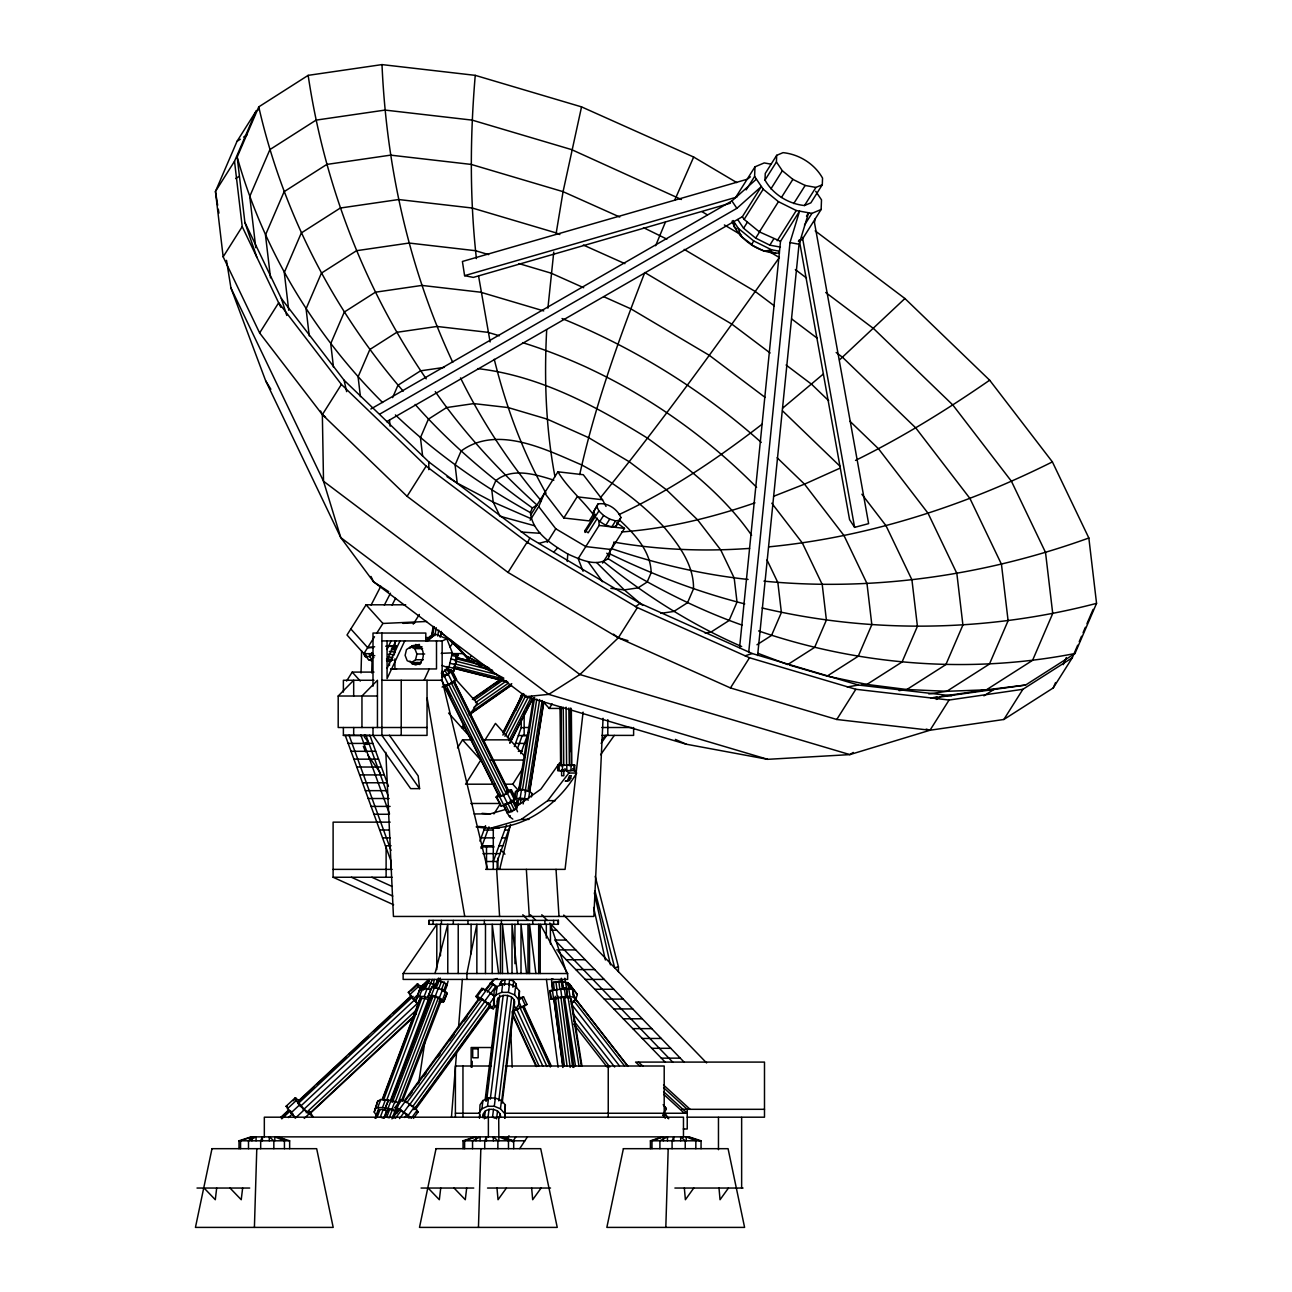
<?xml version="1.0" encoding="UTF-8"?>
<svg xmlns="http://www.w3.org/2000/svg" width="1292" height="1292" viewBox="0 0 1292 1292"><rect width="100%" height="100%" fill="white"/><g stroke="black" fill="none" stroke-linecap="round" stroke-linejoin="round"><path stroke-width="1.5" d="M428.799 469.658L428.799 461.89L344.076 380.203L281.349 298.517L244.882 222.402L237.179 157.043L258.755 106.881L308.158 75.356L381.996 64.6L475.246 75.356L581.545 106.881L693.675 157.043L736.763 182.576M472.097 1067.192L472.226 1061.297M361.017 672.971L361.615 650.829M371.708 672.938L372.08 659.501M364.57 734.922L364.505 737.215L367.978 741.527L364.651 743.643L367.267 744.483M254.411 1227.4L256.785 1148.685M478.46 1227.4L480.834 1148.685M665.816 1227.4L668.19 1148.685M734.389 223.177L734.244 226.649C743.239 242.315 761.182 253.797 779.48 253.103M746.146 189.876L754.609 176.455L754.98 166.829L764.218 162.921L771.259 164.213M764.993 180.089L765.252 173.451L776.686 155.331L783.049 152.65C799.167 154.281 814.59 163.89 822.552 178.102L822.293 184.74L810.859 202.86L804.496 205.541C788.378 203.894 772.955 194.301 764.993 180.089L776.427 161.968L776.686 155.331M798.391 241.233L802.074 239.666L821.131 209.482L821.502 199.856L815.704 191.264M546.694 329.783C544.093 378.847 545.773 428.379 554.979 476.732M603.057 718.304L593.852 916.448L393.446 916.448L385.824 752.332M567.253 561.503L567.769 554.01C552.104 544.626 532.498 532.466 530.382 512.601L532.385 507.95L536.971 505.027C499.229 470.918 464.393 433.369 435.259 391.605M475.246 75.356C470.078 136.29 469.626 197.773 476.409 258.594M451.457 1117.192L456.512 1053.303M458.547 1027.334L462.342 979.417M547.905 308.158L553.767 252.069M739.589 647.567L780.513 241.329L799.57 211.129L789.993 242.573L748.698 652.476M757.613 655.512L799.037 244.236L808.614 212.776L806.499 216.135M583.096 712.118L565.072 869.371L485.663 869.371M216.685 1188.042L215.296 1199.719L204.088 1188.042M242.638 1188.042L241.233 1199.719L230.024 1188.042M440.733 1188.042L439.328 1199.719L428.137 1188.042M466.687 1188.042L465.282 1199.719L454.073 1188.042M453.767 670.871L446.144 669.256L453.718 671.178L457.82 654.899L452.135 653.461M454.429 668.4L454.832 666.607M457.093 657.886L456.787 658.904M457.207 657.628L457.82 654.899M479.897 1114.883L479.493 1118.178L479.994 1104.902L482.933 1100.542L488.538 1098.022L495.32 1098.022L501.474 1100.542L505.317 1104.902L504.817 1118.178L505.317 1104.902M496.193 1007.146L493.625 1004.255L494.125 990.964L497.065 986.603L502.685 984.084L509.468 984.084L515.605 986.603L519.449 990.964L518.948 1004.255L516.025 1008.6M493.625 1004.255L494.238 999.297M478.961 1113.155L481.9 1108.794L482.933 1100.542M493.108 999.217L496.047 994.856L497.065 986.603M482.917 1117.725L483.418 1113.736M485.146 1099.783L497.759 998.07M485.744 1101.107L486.486 1095.115M487.213 1089.14L487.714 1085.151M488.457 1079.159L488.957 1075.17M489.7 1069.195L490.443 1063.203M490.928 1059.214L491.671 1053.238M492.171 1049.249L492.914 1043.274M493.657 1037.282L494.142 1033.293M494.884 1027.318L495.385 1023.329M496.128 1017.337L496.871 1011.361M497.372 1007.372L497.856 1003.383A8.689 6.363 7.1 0 1 505.366 995.324A8.689 6.363 7.1 0 1 514.539 1003.399L502.168 1103.093M484.355 1118.84L485.34 1110.862M486.583 1100.897L499.697 995.211M500.941 985.231L501.425 981.242L505.124 979.594L504.413 985.36M481.9 1108.794L487.52 1106.275L488.538 1098.022M496.047 994.856L501.651 992.353L502.685 984.084M489.038 1109.198L488.053 1117.192L485.582 1118.291M490.282 1099.201L503.186 995.292M493.512 1109.198L492.527 1117.192L495.224 1118.291M494.755 1099.201L507.643 995.292M508.887 985.36L509.597 979.594L513.651 981.242L516.186 984.116L516.525 987.427M504.3 1113.155L500.44 1108.794L494.303 1106.275L495.32 1098.022M518.948 1004.255L518.431 999.217L514.587 994.856L508.434 992.353L509.468 984.084M496.564 1118.84L497.565 1110.862M498.793 1100.897L511.664 997.198M512.908 987.233L513.651 981.242M500.44 1108.794L501.474 1100.542M514.587 994.856L515.605 986.603M499.6 1117.725L500.101 1113.736M501.587 1101.769L514.2 1000.073M515.686 988.105L516.186 984.116M518.431 999.217L519.449 990.964M567.608 780.368L569.449 775.701L571.371 775.701L569.53 780.368L565.395 781.143L569.53 780.368M442.542 673.31L441.961 677.266L448.227 674.263L452.265 670.726L448.599 670.774M418.576 1083.73L425.052 1040.431M433.014 987.298L434.193 979.417M514.507 798.44L515.605 791.528L517.769 790.01L521.532 789.444L529.736 791.447L531.965 793.498L531.997 795.549M515.088 797.051L515.605 791.528M516.509 804.27L514.281 802.235L514.232 800.168L516.396 798.65L517.769 790.01M516.073 806.951L517.01 801.024M518.56 791.172L533.531 697.841M517.494 805.95L518.431 800.023M519.982 790.171L534.613 697.454M516.396 798.65L520.175 798.085L521.532 789.444M520.305 803.592L520.918 799.651M522.469 789.783L536.794 699.053M523.179 803.947L523.809 800.006M525.053 792.125L539.668 699.537M528.38 800.087L524.552 798.601L525.925 789.961M527.879 791.14L542.172 700.506M529.349 792.464L543.657 701.717M528.654 798.359L543.69 703.074M531.416 796.954L531.965 793.498M376.44 1115.416L374.228 1112.089L377.716 1101.172L380.769 1099.508L389.053 1100.622M377.716 1101.172L374.228 1112.089M418.123 1004.304L415.911 1000.977L419.399 990.06L422.436 988.396L430.737 989.494M419.399 990.06L415.911 1000.977M432.691 987.863L434.112 984.084L427.49 982.986L425.488 984.084L423.744 989.753M559.84 234.546L556.222 232.931L563.07 191.668L581.545 106.881M429.235 640.008L429.913 636.455L433.644 635.099M431.35 636.326L433.256 626.442M431.835 636.471L433.353 628.574M432.319 636.552L434.225 626.668M434.774 635.664L436.308 627.75M437.633 635.987L438.763 630.141M440.184 637.214L441.315 631.368M815.268 218.623L814.461 222.515L868.628 523.631L854.61 527.362L849.571 519.626L799.231 239.827M579.704 474.584C594.95 405.365 619.159 338.488 644.773 272.531L731.87 324.147L770.129 353.007M411.55 662.538L415.572 659.744L416.928 653.994L414.829 648.649L410.485 646.856L406.463 649.634L405.107 655.383L407.206 660.729L411.55 662.538L421.224 662.538M441.25 673.164L448.792 667.932L452.362 652.848L446.838 638.846L435.452 634.114L426.392 640.396M499.697 869.371L510.485 824.538M518.916 789.444L519.852 785.552M435.016 973.522L447.775 924.313L447.775 973.522M453.718 671.178L454.235 669.321M448.082 981.112L446.903 985.279L444.303 982.308L437.294 980.58L431.383 995.211L428.04 996.164L429.477 997.828M569.998 988.929L570.903 986.184L569.32 983.81L566.59 983.81M572.081 1003.351L576.006 998.587L577.362 994.469L569.32 983.81M664.799 1106.42L666.381 1108.811L663.071 1115.319M515.734 710.309L521.225 695.225L521.225 699.037M479.913 841.124L485.534 825.685M514.345 746.566L521.225 727.671L521.225 720.032M481.092 848.537L488.974 826.864M517.43 748.73L522.226 735.552L528.089 735.39M520.741 753.656L528.977 731.046M493.286 861.506L506.48 825.297M497.162 869.371L497.162 861.506L510.356 825.297M374.696 1109.214L377.749 1107.567L380.769 1099.508M416.379 998.102L419.415 996.455L422.436 988.396M378.685 1108.827L375.148 1118.274L377.151 1117.192L379.945 1109.731M382.238 1099.379L420.514 997.311M423.356 989.753L425.488 984.084M375.536 1118.291L377.668 1112.622M382.626 1099.379L419.496 1001.106M383.433 1100.429L421.87 997.957M425.375 988.622L429.186 979.449M377.749 1107.567L382.529 1107.567L385.549 1099.508M419.415 996.455L424.212 996.455L427.232 988.396M383.094 1109.731L380.3 1117.192L383.772 1118.274L386.599 1110.716A7.041 3.65 20.6 0 0 377.652 1112.654M386.599 1100.429L425.036 997.957M428.524 988.622L432.335 979.449M390.862 1099.379L428.427 999.201M386.114 1110.926L384.677 1109.279L388.521 1100.122L399.163 1102.738M428.04 996.164L431.883 987.023L442.526 989.624L447.161 993.193L444.012 1001.397L440.669 1002.35M384.677 1109.279L388.521 1100.122M428.734 995.211L431.883 987.023M387.342 1110.329L384.467 1117.822L387.794 1109.699M385.371 1108.326L388.036 1108.326L431.092 996.18M390.668 1102.221L431.56 995.551M434.435 988.073L438.537 978.076M395.465 1092.709L397.613 1087.089M389.554 1109.699L386.679 1117.192L389.247 1117.822L392.833 1108.455M392.413 1102.221L433.305 995.551M436.179 988.073L440.281 978.076M388.036 1108.326L391.928 1109.279L395.061 1101.075M431.383 995.211L435.291 996.164L438.424 987.976M394.981 1102.851L435.872 996.18M438.747 988.703L441.606 981.209M391.944 1118.904L395.53 1109.553M398.404 1102.06L438.569 997.279M441.444 989.785L444.303 982.308M398.534 1104.369L396.014 1110.926L391.928 1109.279M444.012 1001.397L439.377 997.828L442.526 989.624M401.941 1099.589L440.669 998.538M443.544 991.045L446.418 983.567M402.426 1101.333L441.622 999.62M444.496 992.143L447.371 984.649M442.575 999.733L445.724 991.545M443.317 1002.35L447.161 993.193M655.609 245.738L665.396 222.159M674.731 200.115L693.675 157.043M259.385 109.013L256.091 111.112L237.034 141.312L215.457 191.458L223.161 256.833L259.627 332.948L322.354 414.635L407.077 496.306L508.031 572.437L618.335 637.796L730.448 687.942L836.764 719.482L930.014 730.238L1003.852 719.482L1053.238 687.942L1072.295 657.757L1077.689 645.209M217.67 205.25L215.457 191.458L234.514 161.258L256.091 111.112M392.623 397.629L397.936 385.274L420.546 370.836L444.4 367.364M530.14 520.192L538.716 506.593L544.594 492.946L563.813 517.979L589.184 520.902L594.304 512.779M598.067 503.945L593.06 512.779L598.067 503.945C607.321 502.217 617.382 509.048 620.919 517.494L615.913 526.312C607.886 528.218 600.328 522.501 595.079 516.994C584.032 501.264 568.044 488.715 557.934 471.806L530.641 515.04M615.913 526.312L620.919 517.494M614.088 542.688L611.148 549.52L585.793 546.581L555.786 528.799L538.716 506.593M567.769 554.01C579.817 559.258 595.87 567.414 608.112 558.661L610.115 554.01L609.582 549.471M1053.238 687.942L1055.548 682.58M1063.268 664.669L1066.352 657.499M1079.24 641.623L1081.549 636.262M1083.084 632.676L1085.393 627.298M1086.943 623.713L1093.113 609.388M930.757 698.294L1025.573 685.051L1074.96 653.526L1096.553 603.364L1088.849 538.005L1052.382 461.89L989.656 380.203L904.917 298.517L815.187 230.864M424.067 680.27L429.267 668.949M527.265 543.415L529.752 538.005L428.799 461.89M387.035 649.521L391.072 640.913M386.566 660.664L395.837 640.913M387.067 668.465L399.987 640.913M404.735 640.913L387.067 678.623L387.067 640.913M502.846 732.629L522.921 693.449M503.234 732.596L522.388 695.209M502.895 735.1L523.874 694.143M504.93 736.262L525.909 695.322M507.433 737.732L528.38 696.872M508.935 740.655L531.706 696.243M526.474 708.42L528.299 704.867M509.71 742.965L532.514 698.455M510.082 742.948L532.902 698.439M371.095 605.06L380.801 586.245M384.354 605.076L390.475 593.19M392.09 605.076L395.594 598.277M552.718 990.479L551.829 982.663L558.822 981.484L562.601 981.274L563.538 989.478M556.723 998.732L550.973 999.055L550.069 990.576L566.429 988.461L567.511 996.617L564.992 997.505M550.973 999.055L550.069 990.576M562.601 981.274L560.938 981.855M563.49 989.091L562.262 988.881M566.429 988.461L567.333 996.939M733.065 220.496L738.426 228.458L753.688 240.926L751.492 244.882L764.363 251.278L771.518 249.776L779.318 251.213M567.963 985.877L568.948 984.197L568.076 982.727L562.101 981.888L561.309 978.238M573.551 1001.994L575.053 999.443L572.437 989.123L563.36 987.847M223.161 256.833L242.218 226.633L234.514 161.258M259.627 332.948L278.684 302.748L341.411 384.435L426.134 466.121L527.088 542.236L637.392 607.595L749.505 657.757L855.821 689.282L949.071 700.038L1022.909 689.282L1072.295 657.757M341.411 384.435L322.354 414.635L323.517 481.238L340.765 537.585L373.55 581.804L525.86 696.646L686.246 744.208L767.69 759.325L849.861 754.609L930.014 730.238L949.071 700.038M407.077 496.306L426.134 466.121M405.672 604.801L366.072 604.801L347.015 635.002L363.86 653.655L373.243 653.655M346.579 681.045L352.215 672.098L373.986 672.098M363.86 653.655L374.519 636.746M376.618 633.419L382.916 623.455L426.618 621.484M413.262 624.133L419.367 614.459M440.152 636.068L442.252 632.741M450.084 647.066L453.25 642.076M735.923 197.03L754.98 166.829M508.031 572.437L527.088 542.236M386.647 421.693L742.351 216.717L761.392 186.516L736.876 208.335L379.735 414.134M780.513 241.329L759.405 231.882L744.144 219.398L763.201 189.197L754.609 176.455M470.74 656.465L468.608 659.857L503.832 678.155M780.416 247.095L769.806 245.157L755.675 238.132L743.578 228.248L747.39 222.208M547.21 542.398L555.786 528.799M770.92 188.874L782.354 170.754L776.427 161.968M563.813 517.979L577.153 496.839L602.524 499.762L606.013 506.432M759.405 231.882L778.462 201.681L763.201 189.197M755.675 238.132L760.439 230.59M781.434 197.482L792.868 179.362L782.354 170.754M596.872 506.739L598.89 510.954L585.098 532.466L585.018 530.528L595.273 514.264M463.86 724.424L461.793 727.687L465.233 727.687M470.03 714.638L477.249 703.203L454.784 678.332M793.724 203.571L805.158 185.467L815.93 187.421L822.293 184.74M597.405 518.189L588.167 532.821L585.018 530.528M769.806 245.157L773.617 239.117M599.779 521.532L603.59 515.492L598.89 510.954M777.219 240.716L796.276 210.531L811.909 213.374L821.131 209.482M457.481 747.89L462.552 739.848L472.404 739.848M578.283 558.483L599.133 525.456L598.89 520.676M804.496 205.541L815.93 187.421M605.9 525.166L609.711 519.126L615.622 520.87L619.724 520.272M611.81 526.91L615.622 520.87M804.496 225.115L811.909 213.374M484.145 741.366L495.466 723.407L525.44 757.16M602.573 563.102L624.488 528.38L616.72 522.727M542.915 701.427L549.245 708.436L552.104 703.914M493.932 813.928L500.505 803.479L470.821 803.479M504.93 784.196L512.795 784.196L522.969 768.094M637.392 607.595L618.335 637.796L579.882 674.537L548.712 694.369L525.86 696.646L523.341 693.836M730.448 687.942L749.505 657.757M836.764 719.482L855.821 689.282M1003.852 719.482L1022.909 689.282M506.803 1139.124L509.016 1135.749M512.569 1141.87L515.831 1136.863M519.739 1148.604L527.427 1136.863M499.487 984.116L501.425 981.242M540.217 973.522L540.217 924.313L567.64 973.522L567.64 979.417L403.136 979.417L403.136 973.522L436.841 924.313L436.761 969.581M601.975 740.219L605.399 735.39M601.087 743.352L606.836 735.213M600.618 754.754L614.314 735.39M506.416 1188.042L498.034 1199.719L496.984 1188.042M541.09 1188.042L532.692 1199.719L531.642 1188.042M693.772 1188.042L685.39 1199.719L684.34 1188.042M728.446 1188.042L720.048 1199.719L718.998 1188.042M395.982 1109.214L394.964 1107.567L400.827 1099.508L405.413 1101.172L414.102 1107.357L418.188 1111.895L413.488 1118.339M478.977 1000.024L475.908 996.455L481.771 988.396L486.357 990.06L493.609 995.147M394.964 1107.567L396.273 1107.567L402.135 1099.508M475.908 996.455L477.216 996.455L483.079 988.396M398.372 1109.069L392.445 1117.192L393.123 1118.274M404.283 1100.946L478.815 998.635M484.726 990.512L493.512 979.449M399.228 1109.069L393.317 1117.192L395.465 1118.274L401.36 1110.199M405.139 1100.946L479.671 998.635M485.598 990.512L494.368 979.449L497.113 978.48M396.273 1107.567L399.551 1109.214L405.413 1101.172M477.216 996.455L480.495 998.102L486.357 990.06M396.66 1113.429L399.018 1110.199M409.612 1095.648L411.97 1092.418M423.744 1076.252L426.102 1073.006M437.875 1056.84L440.233 1053.61M449.664 1040.674L454.364 1034.214M463.796 1021.278L467.316 1016.416M407.255 1102.108L482.627 998.635M487.342 992.175L493.237 984.084L496.112 985.974L490.233 994.065M399.551 1109.214L403.928 1112.089L409.79 1104.046M480.495 998.102L484.871 1000.977L490.734 992.934M399.535 1118.565L404.251 1112.089M408.95 1105.629L485.517 1000.525M404.719 1117.515L407.077 1114.285M412.972 1106.194L488.344 1002.721M417.171 1110.232L411.308 1118.291L408.224 1115.416L414.102 1107.357M495.611 1005.612L493.269 1008.826L489.167 1004.304L493.867 997.86M413.811 1109.699L490.379 1004.611M414.813 1109.182L417.155 1105.952M419.512 1102.706L431.302 1086.54M433.644 1083.31L441.896 1071.989M444.254 1068.759L456.028 1052.592M458.385 1049.362L468.98 1034.811M471.338 1031.581L483.127 1015.399M485.469 1012.169L487.827 1008.939M415.669 1109.182L489.862 1007.324M492.252 1007.179L494.594 1003.949M409.968 648.326L411.841 645.822L419.464 644.45M415.604 648.326L417.494 645.822L411.841 645.822M441.912 676.637A5.636 1.13 -26.4 0 0 448.889 672.922L449.632 671.953L448.033 668.723M442.09 687.053L448.647 684.954L456.544 679.366L452.265 670.726M507.804 790.01L511.47 789.961L515.766 798.601L511.729 802.138L501.296 806.289L496.08 797.116L497.226 795.63M496.08 797.116L503.573 795.549L511.47 789.961M512.811 819.112L509.484 816.625L507.013 812.603L507.756 811.618M509.484 816.625L510.243 815.656M503.428 805.4L507.013 812.603L511.939 811.57L517.139 807.888L513.586 800.733M491.574 827.994L521.274 819.419L547.663 800.669L568.835 773.052L576.587 773.052C556.464 807.532 517.22 834.277 476.15 826.864M427.846 639.104L429.913 636.455M600.457 497.711C663.41 420.191 721.598 338.94 779.351 257.528L769.031 251.423M553.703 552.168L557.53 547.953M427.038 727.509L338.197 727.509L338.197 696.017L353.685 680.27L353.685 696.017M904.917 298.517L839.558 359.854M309.612 1111.378L313.116 1116.805L304.137 1109.925L295.287 1118.178L286.097 1106.275L294.964 1098.022L299.405 1100.542M417.494 1004.255L408.32 992.353L417.171 984.084L421.628 986.603M293.171 1100.784L296.126 1098.022M410.953 990.964L418.333 984.084M287.373 1108.794L296.223 1100.542L294.964 1098.022M409.58 994.856L418.43 986.603L417.171 984.084M288.261 1110.345L280.929 1117.192L281.769 1118.84L290.619 1110.587M298.533 1100.784L411.47 995.502M421.095 988.945A8.689 1.098 47 0 1 420.271 987.298L428.54 979.594L429.364 981.242L420.514 989.494M281.704 1117.192L289.037 1110.345M299.308 1100.784L313.972 1087.105M316.895 1084.376L346.24 1057.034M349.163 1054.288L368.236 1036.523M374.099 1031.048L390.232 1016.013M393.172 1013.267L410.775 996.859M423.792 984.73L420.271 987.298M298 1103.707L413.133 996.374M290.732 1113.155L299.582 1104.902L296.223 1100.542M412.939 999.217L417.364 995.098M288.407 1117.58L292.832 1113.462M300.212 1106.582L415.346 999.249M303.216 1109.893L418.35 1002.56M306.204 1112.767L416.896 1009.569M304.234 1118.404L416.105 1013.978M309.127 1114.415L413.925 1016.723M370.852 408.999L731.902 200.954L756.418 179.136M823.375 373.986L782.613 408.191M427.087 641.397L435.452 634.114M750.41 176.81L747.309 179.233L462.407 261.469L464.603 275.664L473.324 277.409L730.432 203.183M762.183 424.147C717.496 458.595 670.419 490.605 619.159 514.507M635.438 606.739L640.057 603.364L752.186 653.526L858.486 685.051L951.736 695.807M516.962 806.16L540.88 789.154L559.63 762.861L562.262 765.768M473.017 698.584L500.795 679.124M472.404 699.424L501.813 678.833M482.53 693.336L485.808 691.042M495.595 684.195L498.857 681.901M474.309 700.199L502.055 680.771M475.521 702.622L506.529 680.9M474.019 707.225L508.289 683.21M469.319 713.362L511.745 683.646M469.723 714.088L510.518 685.519M469.109 714.928L511.535 685.212M519.174 999.136L520.288 998.377L518.657 994.84M519.368 999.41L523.583 996.891L527.055 1004.449L511.874 1012.007M538.909 1065.738L513.748 1010.909L523.745 1005.935M989.656 380.203C946.761 409.839 902.317 437.374 855.514 460.404M237.034 141.312L240.328 139.213M243.623 137.097L246.917 134.998M235.661 178.571L239.036 176.406M756.983 644.756L771.518 635.47L781.385 612.521L777.865 582.595L767.012 559.953M789.606 665.122L827.138 676.104L858.243 656.255L871.825 624.666L866.98 583.516L844.015 535.582L804.512 484.145L777.122 457.739M853.253 752.445L849.861 754.609L579.882 674.537L323.517 481.238L230.929 287.938L226.504 260.37M936.296 699.424L939.688 697.26M983.89 695.839L994 689.395M1052.382 461.89C963.784 506.157 867.853 537.23 769.015 546.839M441.412 641.3L446.838 638.846M839.606 468.35L804.512 484.145L773.601 496.306M249.017 1138.833L253.83 1136.863M507.013 812.603L516.396 808.873L517.511 811.764M519.384 998.054L523.583 996.891M754.996 502.846C711.908 517.704 667.14 528.622 621.597 531.965M1088.849 538.005C985.328 575.328 873.699 591.784 763.96 581.142M239.004 1148.685L239.004 1140.804L251.1 1136.863L688.959 1136.863L701.055 1140.804L701.055 1148.685M463.053 1148.685L463.053 1140.804L475.149 1136.863M650.409 1148.685L650.409 1140.804L662.505 1136.863M745.096 655.803L752.186 653.526M464.603 275.664L736.86 197.062M474.164 813.928L490.056 813.928L505.43 809.486M538.699 543.447L548.163 540.88M595.208 876.267L618.416 966.82L614.669 967.773L594.918 890.721M552.831 990.27L556.933 989.462M551.151 998.732L567.511 996.617M563.037 997.618C568.577 996.003 550.586 998.248 555.14 998.635M1096.553 603.364C987.621 631.853 871.712 633.888 762.102 607.983M847.213 686.956L858.486 685.051M553.622 982.55L561.261 981.274L562.311 989.268M1074.96 653.526C969.921 674.02 859.729 665.574 758.598 630.932M660.793 613.361L673.843 611.455L687.538 602.718L693.529 588.797C693.885 564.604 678.51 544.643 663.862 526.878C640.202 501.716 612.069 481.351 581.739 464.958C546.032 449.648 497.242 424.503 461.082 451.037L455.091 464.958L457.223 483.095L493.221 502.103L531.093 518.673M705.044 633.015L710.875 632.159L729.059 620.548L737.021 602.072L734.179 577.992L720.742 549.956L697.632 519.868L666.43 489.781L629.236 461.728L588.603 437.649L547.307 419.173L508.144 407.561L473.793 403.605L446.596 407.561L428.395 419.173L420.449 437.649L422.629 456.173M861.086 685.277L866.916 684.421L906.871 689.508L946.778 691.301L986.41 689.815L1025.573 685.051M899.103 690.639L906.871 689.508L945.873 664.605L962.911 625.005L956.839 573.373L928.044 513.263L878.495 448.76L850.023 421.321M928.819 693.917L946.778 691.301L989.446 664.056L1008.099 620.709L1001.445 564.233L969.937 498.454L915.721 427.862L842.513 357.27L836.166 352.49M933.179 697.567L937.136 697.002M941.077 696.42L986.41 689.815L1032.566 660.357L1052.722 613.49L1045.519 552.411L1011.458 481.302L952.834 404.977L873.667 328.652L825.701 292.476M350.826 628.962L367.671 647.615L374.632 646.791M392.72 646.791L396.208 646.371L386.163 646.371M749.618 548.389C704.318 551.652 658.565 549.924 613.797 542.075M402.975 623.358L414.893 622.825M425.875 637.65L431.819 637.392M386.05 646.016L395.933 645.564M441.218 653.364L452.362 652.848M566.607 765.187L570.999 765.139L571.048 770.581L557.724 770.743L557.676 765.3L563.748 765.219M560.599 765.284L561.535 765.252M573.293 765.219L574.746 765.171L574.795 770.613L569.417 770.613M563.797 770.662L560.647 770.726L563.102 770.743M381.899 640.913L442.139 640.913L442.139 680.27L487.601 869.371M388.084 645.919L396.127 645.919M410.485 646.856L422.113 646.856M367.671 647.615L373.307 647.615M392.203 647.615L396.353 647.615M415.798 647.615L421.418 647.615M414.829 648.649L422.581 648.649M451.942 653.607L463.909 653.607M416.928 653.994L424.68 653.994M415.572 659.744L423.324 659.744M409.968 661.052L411.841 663.555L420.062 664.459M391.298 668.949L436.502 668.949L436.502 640.913M390.523 669.014L396.547 669.014M374.002 680.27L343.381 680.27L343.381 692.092M381.899 680.27L442.139 680.27M338.197 696.017L377.442 696.017M549.245 708.436L563.312 708.436M524.148 727.509L528.137 727.509M601.83 727.509L631.627 727.509M521.225 727.671L524.148 727.671M343.381 727.509L343.381 735.39L427.038 735.39L427.038 680.27M601.91 735.39L633.613 735.39L633.613 727.509M343.381 735.39L369.964 735.552M518.35 735.552L527.895 735.552M482.239 739.848L509.807 739.848M348.162 743.417L372.839 743.417M515.492 743.417L525.037 743.417M351.036 751.298L375.697 751.298M518.286 751.298L522.162 751.298M353.895 759.163L378.572 759.163M490.637 760.051L524.1 760.051M569.368 765.171L574.746 765.171M356.77 767.028L381.431 767.028M359.628 774.909L384.305 774.909M569.126 778.333L571.032 778.333M362.503 782.774L387.164 782.774M495.078 784.196L465.54 784.196L480.785 760.051L462.552 739.848M389.376 735.213L418.188 775.943L419.577 788.637L410.662 788.637L373 735.39L373 727.509M365.361 790.656L386.243 790.656M368.22 798.521L389.118 798.521M547.663 800.669L555.399 800.669M514.377 803.479L518.334 803.479M371.095 806.402L390.087 806.402M373.953 814.267L389.183 814.267M521.274 819.419L529.026 819.419M390.152 822.148L333.11 822.148L333.11 877.252L393.608 904.771M379.686 830.013L389.231 830.013M483.967 830.013L493.512 830.013M504.752 830.013L508.628 830.013M382.561 837.878L390.216 837.878M481.092 837.878L494.416 837.878M501.894 837.878L505.77 837.878M385.42 845.759L391.088 845.759M482.013 845.759L493.447 845.759M499.019 845.759L502.895 845.759M480.866 846.922L494.125 846.922M482.917 853.624L494.368 853.624M496.16 853.624L500.036 853.624M485.727 861.506L497.162 861.506M333.11 869.371L392.138 869.371M333.11 877.252L392.057 877.252M551.006 930.224L556.707 930.224M566.219 940.059L554.801 940.059L672.938 1062.363M556.755 949.895L575.715 949.895M566.267 959.746L585.228 959.746M575.764 969.581L594.724 969.581M403.136 973.522L567.64 973.522M552.944 978.851L551.587 978.851L551.7 982.873M585.276 979.417L604.236 979.417M493.237 984.084L490.201 982.986L490.879 984.084M594.772 989.268L613.748 989.268M549.891 990.899L551.926 990.899M408.32 992.353L409.483 992.353M501.651 992.353L508.434 992.353M566.413 995.971L573.729 997.246L575.053 999.443M604.285 999.104L623.245 999.104M526.135 1004.449L527.055 1004.449M493.269 1008.826L488.683 1007.179M613.781 1008.939L632.757 1008.939M623.293 1018.79L642.253 1018.79M632.805 1028.626L651.766 1028.626M642.302 1038.461L661.262 1038.461M492.575 1047.521L471.144 1047.521L471.144 1067.192M651.814 1048.313L670.774 1048.313M661.31 1058.148L680.286 1058.148M491.202 1066.013L455.398 1066.013L455.398 1117.192M505.333 1066.013L664.201 1066.013L664.201 1117.192M286.097 1106.275L287.276 1106.275M487.52 1106.275L494.303 1106.275M681.562 1109.311L764.493 1109.311M416.88 1111.895L418.188 1111.895M455.398 1113.252L479.09 1113.252M505.333 1113.252L664.201 1113.252M664.831 1113.252L687.231 1113.252L663.62 1091.659M687.231 1117.192L764.493 1117.192L764.493 1062.089L635.583 1062.089L640.008 1066.126M683.258 1128.998L687.231 1128.998L687.231 1109.311L663.62 1087.719M239.004 1140.804L289.65 1140.804L289.65 1148.685M463.053 1140.804L524.843 1140.804M650.409 1140.804L701.055 1140.804M197.014 1188.042L249.711 1188.042M421.063 1188.042L473.76 1188.042M487.536 1188.042L550.537 1188.042M674.892 1188.042L743.045 1188.042M557.676 765.3L558.532 765.332M387.309 661.149L391.121 661.31M521.177 532.013L540.298 533.305M482.061 813.346L490.056 813.928M478.105 826.444L485.824 827.009M493.544 827.574L499.326 827.994M364.183 735.39L366.088 735.552L388.02 795.791M391.492 648.794L395.4 649.165M391.411 649.569L395.417 649.957M389.328 651.459L395.352 652.04M388.391 654.204L394.415 654.786M370.788 655.286L374.793 655.69M388.827 657.063L392.849 657.466M364.78 654.705L368.511 659.663L372.354 660.05L369.77 656.675L365.927 656.304L365.475 653.397M386.534 658.888L392.542 659.485M387.035 659.663L393.059 660.26M417.122 662.635L421.127 663.022M748.084 579.462C701.491 574.504 655.658 563.554 611.326 548.551M477.62 368.608C539.248 375.617 595.515 405.882 647.47 438.149C686.02 465.944 724.263 495.886 751.605 535.292M557.934 471.806L583.29 474.729L602.524 499.762M599.133 525.456L624.488 528.38M610.858 588.328L624.294 589.895L637.99 587.892L647.147 582.046L651.152 572.744C650.78 551.2 634.776 534.226 619.902 520.353M520.175 798.085L524.552 798.601M789.993 242.573L799.037 244.236M827.138 676.104L866.916 684.421L902.058 662.005L917.417 626.313L911.926 579.817L885.989 525.666L861.877 494.255M744.741 603.897C698.229 592.156 653.268 574.875 610.115 554.01M452.103 653.768L457.788 655.222M451.635 655.319L457.303 656.756M456.157 657.434L473.744 661.875M456.044 657.612L467.704 660.567M455.818 658.662L481.222 665.089M450.714 658.872L456.383 660.309L455.301 664.589L449.616 663.151M455.123 660.971L492.026 670.322M454.413 663.797L497.145 674.618M453.783 666.333L502.346 678.639M453.395 667.932L505.834 681.207M446.774 666.527L507.756 681.918M534.484 525.731L499.988 516.219L493.221 502.103L491.8 489.975L495.805 480.689C512.359 467.123 535.566 474.439 553.864 480.156M556.222 232.931L472.274 208.028L398.63 199.533L340.329 208.028L301.327 232.931L284.288 272.531L288.73 310.258M488.651 254.621L475.424 250.696L409.079 243.041L356.56 250.696L321.417 273.129L306.075 308.804L309.256 335.92M518.899 263.584L551.038 273.129L583.677 287.712M543.722 310.92L480.608 292.202L421.886 285.419L375.407 292.202L344.302 312.05L330.72 343.624L333.481 367.154M499.406 335.759L487.827 332.319L437.003 326.456L396.773 332.319L369.851 349.502L358.094 376.828L360.42 396.628M522.582 342.622C610.841 370.239 691.656 421.677 756.611 487.326M627.96 640.654L618.335 637.796L613.506 634.162M926.17 729.092L930.014 730.238M767.69 759.325L548.712 694.369L340.765 537.585L265.668 380.801L230.929 287.938M424.212 996.455L429.461 998.102M382.529 1107.567L386.033 1108.665M366.072 743.481L368.672 744.321M501.603 1136.863L513.699 1140.804L513.699 1148.685M277.554 1136.863L289.65 1140.804M688.135 1136.863L699.489 1140.804M500.779 1136.863L512.133 1140.804M280.509 1138.187L286.194 1140.142M741.979 625.086C694.902 608.419 650.377 585.163 608.112 558.661M415.701 644.45L419.577 645.822C424.535 650.441 424.535 658.936 419.577 663.555L415.701 664.928L411.841 663.555M442.009 665.509L448.792 667.932M364.005 654.253L364.764 656.288L366.476 656.917M758.146 653.397L787.732 664.572L814.638 647.389L826.395 620.063L822.213 584.436L802.332 542.963L771.808 503.218M770.129 251.181L775.668 253.345M364.764 656.288L367.283 657.273M368.511 659.663L372.322 661.149M435.291 996.164L439.377 997.828M498.873 1136.863L508.483 1140.804L508.483 1148.685M675.361 739.412L686.246 744.208M619.74 217.024L563.07 191.668L471.192 164.423L390.604 155.137L326.811 164.423L284.127 191.668L265.474 235.015L270.529 277.861M643.497 227.65L666.882 239.117M583.338 245.044L624.892 263.649M603.622 296.643L630.803 308.804L709.276 355.3L765.122 397.419M562.036 318.526C634.76 348.194 702.638 390.2 761.263 442.445M371.838 877.252L392.009 886.425M351.408 877.252L392.784 896.067M741.656 646.517C691.866 624.924 645.758 595.58 603.525 561.584M792.868 179.362L805.158 185.467M778.462 201.681L796.276 210.531M753.688 240.926L771.518 249.776M443.447 634.227L466.137 656.029L489.07 667.948M458.208 647.26L466.137 656.029L492.623 670.58M455.624 678.849L456.544 679.366M515.766 798.601L511.406 791.172M530.382 512.601C481.674 485.63 435.743 453.411 395.417 414.926M681.433 199.501L571.516 149.581L472.178 120.124L385.048 110.078L316.055 120.124L269.915 149.581L249.744 196.449L255.784 247.676M702.057 211.71L707.208 214.763M724.376 224.953L741.56 235.128M684.211 249.388L755.271 291.507L774.296 305.849M603.59 515.492L609.711 519.126M529.752 538.005L640.057 603.364M439.054 980.58L442.187 982.469M447.048 476.683L457.223 483.095M388.714 591.639L373.55 581.804L370.965 576.426M532.385 507.95C489.894 477.62 449.777 443.608 415.152 404.444M795.339 269.576L806.515 278.022M791.754 319.011L817.125 338.149M786.085 365.022L811.586 384.257L828.673 400.73M325.568 417.058L322.354 414.635L320.61 411.001M491.073 982.986L497.113 987.653M484.871 1000.977L489.167 1004.304M403.928 1112.089L408.224 1115.416M752.009 244.64L740.461 235.871L738.426 228.458M642.641 605.399L624.294 589.895L596.678 562.585M638.474 1062.089L642.899 1066.126M663.555 1085.022L690.122 1109.311M663.652 1094.34L684.34 1113.252M782.532 410.84L839.929 466.17M736.763 229.072L734.244 226.649L732.047 221.174M500.731 849.829L504.93 854.173M563.748 915.059L706.562 1062.912M541.768 914.752L547.21 920.388M549.746 923.005L684.356 1062.363M530.366 914.752L535.792 920.388M522.808 914.752L528.234 920.388M558.112 951.316L665.396 1062.363M382.61 402.523C314.424 334.725 263.148 249.76 237.179 157.043M299.582 1104.902L304.137 1109.925M606.788 553.218L609.42 556.158M572.631 768.692L576.587 773.052M450.214 639.475L468.608 659.857L466.137 656.029M564.895 768.692L568.835 773.052M366.072 604.801L382.916 623.455M448.582 713.055L470.982 737.861M512.795 784.196L518.157 790.139M386.986 658.952L389.263 661.472M352.215 672.098L360.306 681.045M403.233 391.169C333.029 309.951 282.625 211.63 258.755 106.881M436.841 981.209L437.794 982.308M541.3 500.908C509.516 463.392 482.271 422.016 460.517 377.91M570.903 986.184L577.362 994.469M663.151 1104.66L666.381 1108.811M572.776 994.452L576.006 998.587M576.022 999.556L628.009 1066.32M665.154 1114.011L668.675 1118.759L663.733 1112.412M574.746 998.135L627.88 1066.384M573.858 1000.848L624.52 1065.916M662.828 1115.125L665.315 1118.307M571.274 1003.981L619.466 1065.884M572.631 1013.057L614.653 1067.014M573.955 1020.971L609.792 1066.998M573.729 1024.136L607.095 1066.998M418.43 986.603L421.79 990.964M588.022 561.584L602.54 581.707M426.198 378.831C364.231 288.487 324.244 183.609 308.158 75.356M419.577 788.637L381.899 735.39L381.899 633.048M367.865 755.109L380.494 773.133M731.902 200.954L736.876 208.335M742.351 216.717L744.144 219.398M737.732 219.575L743.578 228.248M265.668 380.801L270.852 389.247M481.771 988.396L482.788 990.06M546.048 493.286C522.404 451.457 505.802 405.85 494.255 359.289M451.328 670.209L454.768 677.121M451.118 672.211L455.414 680.852M510.34 791.447L514.62 800.087M454.073 680.9L509.145 791.786M453.96 681.546L508.483 791.35M513.861 802.138L516.542 807.548M446.483 668.093L448.889 672.922M453.33 681.869L508.402 792.771M511.955 799.926L516.396 808.873M448.227 674.263L452.523 682.903M507.449 793.498L511.729 802.138M444.771 669.805L447.452 675.215M451.021 682.418L506.448 794.015M510.017 801.218L514.491 810.213M442.203 671.162L444.9 676.572M448.469 683.775L503.896 795.371M507.465 802.574L511.939 811.57M444.351 676.314L448.647 684.954M503.573 795.549L507.853 804.189M445.95 684.776L501.377 796.373M504.946 803.576L509.419 812.571M446.967 689.217L450.537 696.42M441.396 679.56L499.568 796.744M499.746 797.067L507.611 812.943M443.544 684.808L498.954 796.405M497.016 797.649L501.296 806.289M242.218 226.633L280.8 307.302M521.92 998.054L525.392 1005.628M523.648 1005.693L551.377 1066.142M523.874 1007.534L550.763 1066.142M522.646 1006.71L550.327 1067.014M518.803 1001.591L521.564 1007.647M519.303 1006.21L546.968 1066.514M516.041 1007.744L542.866 1066.223M515.233 1006.952L516.622 1009.973M512.423 1013.509L536.745 1066.498M512.649 1015.334L536.132 1066.498M452.765 362.341C409.16 269.237 386.453 167.104 381.996 64.6M363.327 746.308L365.571 751.831M578.17 558.661L583.08 571.258M369.851 735.213L388.424 786.247M360.726 734.809L389.538 813.976M349.05 735.213L390.975 850.394M345.303 735.552L391.153 861.506L391.153 869.371M244.882 222.402L256.947 257.528M550.473 924.313L566.881 973.522M281.349 298.517L286.776 315.458M490.12 341.944L478.638 276.391M344.076 380.203L346.644 391.637M594.32 892.917L610.422 964.866M593.626 907.501L605.367 960.004M564.782 978.238L566.768 989.462M802.429 237.308L854.61 527.362M427.135 698.132L464.749 916.448M218.3 209.191L218.929 213.115M572.437 989.123L573.729 997.246M568.948 984.197L569.578 988.17M571.484 1000.105L581.933 1065.771M568.076 982.727L569.029 988.703M570.612 998.651L581.384 1066.304M568.625 987.847L569.917 995.971M568.028 997.327L578.977 1066.094M562.698 985.683L563.296 989.462M575.505 1066.094L564.556 997.327L573.874 1067.434M369.334 653.784L369.77 656.675M546.419 979.417L558.096 1067.273M564.394 988.461L565.476 996.617M563.377 997.263L572.647 1067.224M560.68 988.784L561.762 996.939M558.822 981.484L559.872 989.478M560.938 997.472L570.192 1067.434M555.931 981.855L556.981 989.85M557.773 995.841L567.043 1065.803M556.303 989.349L557.385 997.505M553.364 982.291L554.429 990.286M555.221 996.277L564.475 1066.239M551.829 982.663L552.879 990.657M553.945 998.651L562.941 1066.611M553.751 998.377L562.908 1067.467M552.411 990.011L553.493 998.167M498.631 973.522L492.204 924.313L492.204 973.522M535.889 973.522L529.542 924.313L529.542 973.522M389.473 420.191L390.168 426.182M526.587 973.522L520.999 924.313L520.999 973.522M507.95 973.522L502.459 924.313L502.459 973.522M517.268 973.522L512.02 924.313L512.02 973.522M389.118 659.485L389.522 665.428M556.028 869.371L559 916.448M526.345 869.371L529.3 916.448M496.645 869.371L499.6 916.448M510.808 1031.339L512.181 1067.273M573.89 765.139L573.939 770.581M571.339 709.195L571.839 765.639M570.773 708L571.274 765.736M570.402 711.246L570.757 751.556M568.868 708L569.368 765.736M566.849 770.613L566.8 765.171L562.456 765.219L562.505 770.646M566.09 707.192L566.607 765.639M563.231 707.208L563.748 765.672M563.78 769.693L563.829 775.733L561.632 775.781L561.584 769.725M561.035 707.257L561.552 765.704M560.647 707.289L561.132 763.733M560.082 707.273L560.599 765.72M559.129 765.268L559.178 770.71M741.64 1117.386L741.64 1188.042M718.465 1117.386L718.465 1149.686M695.839 1148.685L695.839 1140.804L686.23 1136.863L686.23 1140.804M685.228 1148.685L685.228 1140.804L680.69 1136.863L680.69 1140.804M683.468 1136.863L683.468 1117.192L264.327 1117.192L264.327 1136.863M673.826 1140.804L673.826 1136.863L672.082 1140.804L672.082 1148.685M667.463 1140.804L667.463 1136.863L659.905 1140.804L659.905 1148.685M663.329 1140.804L663.329 1136.863L651.976 1140.804L651.976 1148.685M618.416 966.82L618.416 971.649M608.241 1066.013L608.241 1117.192M607.805 719.644L607.805 735.39M558.225 920.388L558.225 924.313M553.622 920.388L553.622 924.313M550.36 924.313L550.473 944M546.322 924.313L546.322 938.089M544.917 920.388L544.917 924.313M538.683 924.313L538.683 973.522M532.74 920.388L532.74 924.313M527.976 924.313L527.976 973.522M524.148 711.763L524.148 735.39M517.882 920.388L517.882 924.313M514.943 924.313L514.943 963.687M501.393 920.388L501.393 924.313M500.44 924.313L500.44 973.522M498.712 1117.192L498.873 1140.804M497.937 858.146L497.937 869.371M497.872 1148.685L497.872 1140.804L493.334 1136.863L493.334 1140.804M493.286 829.06L493.286 869.371M488.376 1117.192L488.376 1136.863M486.519 846.922L486.519 869.371M486.47 1140.804L486.47 1136.863L484.726 1140.804L484.726 1148.685M485.485 924.313L485.485 973.522M484.355 920.388L484.355 924.313M480.107 1140.804L480.107 1136.863L472.549 1140.804L472.549 1148.685M476.861 973.522L476.861 924.313L466.897 973.522L466.897 979.417M475.973 1140.804L475.973 1136.863L464.619 1140.804L464.619 1148.685M471.095 924.313L471.095 953.835M467.962 920.388L467.962 924.313M462.956 1066.013L462.956 1117.192M458.224 924.313L458.224 973.522M453.314 920.388L453.314 924.313M441.428 920.388L441.428 924.313M440.459 924.313L440.459 955.805M433.095 920.388L433.095 924.313M429.089 920.388L429.089 924.313M425.811 640.913L425.811 633.048L373 633.048L373 686.181M401.214 680.27L401.214 735.39M394.916 640.913L394.916 652.928M394.916 658.936L394.916 668.949M386.114 845.759L386.114 877.252M377.442 727.509L377.442 680.27L361.954 696.017L361.954 727.509M353.685 727.509L353.685 735.39M284.434 1148.685L284.434 1140.804L274.825 1136.863L274.825 1140.804M273.839 1148.685L273.839 1140.804L269.285 1136.863L269.285 1140.804M262.421 1140.804L262.421 1136.863L260.677 1140.804L260.677 1148.685M256.074 1140.804L256.074 1136.863L248.5 1140.804L248.5 1148.685M251.924 1140.804L251.924 1136.863L240.57 1140.804L240.57 1148.685M373.921 657.644A5.636 5.184 -84.4 0 1 371.773 652.557M449.035 671.598A5.636 1.13 -26.4 0 1 449.632 671.953M453.185 681.562A5.636 1.13 -26.4 0 1 447.403 684.841A5.636 1.13 -26.4 0 1 443.786 685.309M510.485 802.154A5.636 1.13 -26.4 0 1 507.934 803.511M505.414 804.512A5.636 1.13 -26.4 0 1 503.605 804.884M506.432 791.221A5.636 1.13 -26.4 0 1 508.095 792.158A5.636 1.13 -26.4 0 1 501.118 795.872A5.636 1.13 -26.4 0 1 499.455 794.919M517.058 802.219A5.636 2.584 9 0 1 523.841 799.829M416.428 1002.301A8.689 1.098 47 0 1 414.457 1000.073M295.238 1117.322A8.689 1.098 47 0 1 290.038 1111.136M309.192 1111.944A8.689 1.098 47 0 1 304.105 1109.069A8.689 1.098 47 0 1 298.823 1101.22M419.335 1001.542A7.041 3.65 20.6 0 1 428.266 999.653M441.38 989.947A5.636 1.454 21 0 1 443.479 991.206M431.722 998.151A5.636 1.454 21 0 1 432.965 996.423A5.636 1.454 21 0 1 440.346 999.41A5.636 1.454 21 0 1 439.086 1001.122M388.359 1111.265A5.636 1.454 21 0 1 389.603 1109.537A5.636 1.454 21 0 1 396.983 1112.525M391.008 1101.349A5.636 1.454 21 0 1 392.752 1101.349M564.588 997.586A7.041 3.085 -9 0 1 570.45 1001.558M490.637 993.5A7.041 1.001 36.1 0 1 493.479 995.68M479.542 999.653A7.041 1.001 36.1 0 1 484.775 1001.542A7.041 1.001 36.1 0 1 489.442 1006.726M398.598 1110.765A7.041 1.001 36.1 0 1 403.831 1112.654A7.041 1.001 36.1 0 1 408.498 1117.838M404.654 1101.624A7.041 1.001 36.1 0 1 406.819 1102.722M409.693 1104.612A7.041 1.001 36.1 0 1 412.536 1106.792M483.725 1117.322A8.689 6.363 7.1 0 1 491.218 1109.263A8.689 6.363 7.1 0 1 500.408 1117.322M211.985 1148.685L195.447 1227.4L333.191 1227.4L316.669 1148.685L211.985 1148.685M436.034 1148.685L419.496 1227.4L557.24 1227.4L540.718 1148.685L436.034 1148.685M623.39 1148.685L606.852 1227.4L744.596 1227.4L728.074 1148.685L623.39 1148.685M558.419 920.388L428.879 920.388L428.879 924.313L558.419 924.313L558.419 920.388M478.153 1048.862L472.71 1048.862L472.71 1057.777L478.153 1057.777L478.153 1048.862"/></g></svg>
